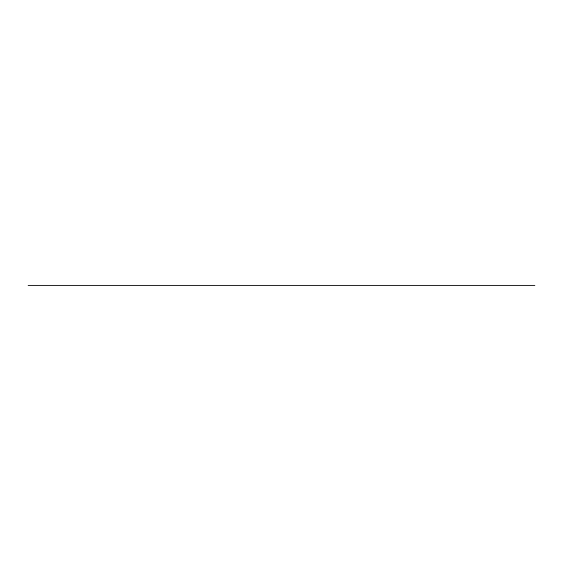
<?xml version="1.0" encoding="UTF-8"?>
<svg xmlns="http://www.w3.org/2000/svg" width="563" height="563" viewBox="0 0 563 563"><rect width="100%" height="100%" fill="white"/><g stroke="black" fill="none" stroke-linecap="round" stroke-linejoin="round"><path stroke-width="0.84" d="M28.15 285.413L534.85 285.413"/></g></svg>
